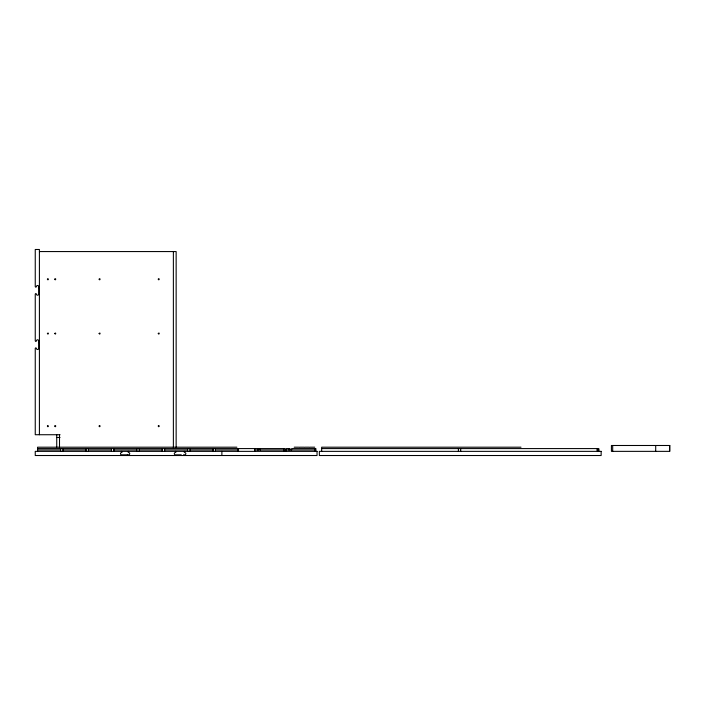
<?xml version="1.0" encoding="UTF-8"?>
<svg xmlns="http://www.w3.org/2000/svg" width="705" height="705" viewBox="0 0 705 705"><rect width="100%" height="100%" fill="white"/><g stroke="black" fill="none" stroke-linecap="round" stroke-linejoin="round"><path stroke-width="1.06" d="M128.566 451.359L127.984 451.931L128.566 452.513A1.154 1.154 0 0 1 129.72 453.667A1.154 1.154 0 0 1 128.566 454.822L121.639 454.822A1.154 1.154 0 0 1 120.484 453.667A1.154 1.154 0 0 1 121.639 452.513L122.212 451.931L121.639 451.359M184.692 451.359L184.111 451.931L184.692 452.513A1.154 1.154 0 0 1 185.847 453.667A1.154 1.154 0 0 1 184.692 454.822L183.538 454.822L183.538 455.518M39.41 251.562L176.144 251.562L176.144 447.543M39.41 287.825L38.713 287.825L38.713 286.671A1.154 1.154 0 0 0 37.559 285.516A1.154 1.154 0 0 0 36.404 286.671L35.832 287.252L35.25 286.671L35.25 249.482L39.41 249.482L39.41 434.729M39.41 288.292L38.713 288.292L38.713 294.064A1.154 1.154 0 0 1 37.559 295.219A1.154 1.154 0 0 1 36.404 294.064L35.832 293.483L35.25 294.064L35.25 340.947L35.832 341.528L36.404 340.947A1.154 1.154 0 0 1 37.559 339.792A1.154 1.154 0 0 1 38.713 340.947L38.713 342.11L39.41 342.11M39.41 342.568L38.713 342.568L38.713 348.34A1.154 1.154 0 0 1 37.559 349.495A1.154 1.154 0 0 1 36.404 348.34L35.832 347.768L35.25 348.34L35.25 434.729L60.057 434.729M56.735 437.497L60.031 437.497M236.889 447.199L37.559 447.199L37.559 451.359M294.179 447.199L298.797 447.199M299.484 447.199L304.111 447.199M304.798 447.199L309.416 447.199M310.112 447.199L314.73 447.199M520.995 447.199L321.665 447.199L321.665 451.359M37.559 448.583L284.705 448.583L284.705 451.359M321.665 448.583L598.836 448.583L598.836 451.359M37.559 449.975L60.656 449.975M62.965 449.975L86.063 449.975M88.372 449.975L111.469 449.975M113.778 449.975L136.876 449.975M139.193 449.975L162.291 449.975M164.6 449.975L187.697 449.975M190.006 449.975L213.104 449.975M215.413 449.975L238.51 449.975M254.681 449.975L283.551 449.975M285.86 449.975L314.73 449.975M596.633 449.975L598.836 449.975M175.457 451.359L176.03 451.931L175.457 452.513A1.154 1.154 0 0 0 174.302 453.667A1.154 1.154 0 0 0 175.457 454.822L181.229 454.822L181.229 455.518M669.635 445.489L669.635 451.359M655.703 445.489L655.703 451.359M612.689 445.489L612.689 451.359M597.452 448.583L597.452 451.359M460.709 448.583L460.709 451.359M458.4 448.583L458.4 451.359M315.884 451.359L315.884 448.583L291.632 448.583L291.632 449.975M314.73 448.583L314.73 451.359M290.019 449.975L290.019 448.583L285.86 448.591L285.86 451.359M288.865 448.583L288.865 449.975M283.551 448.583L283.551 451.359M260.453 448.583L260.453 449.975M258.832 448.583L258.832 449.975M257.677 448.591L257.677 449.975M254.681 448.591L254.681 451.359M238.51 448.583L238.51 451.359M238.043 448.583L238.043 451.359M221.881 451.359L221.881 455.518M215.413 448.583L215.413 451.359M213.104 448.583L213.104 451.359M190.006 448.583L190.006 451.359M187.697 448.583L187.697 451.359M173.377 251.562L173.377 447.596M164.6 448.583L164.6 451.359M162.291 448.583L162.291 451.359M139.193 448.583L139.193 451.359M136.876 448.583L136.876 451.359M127.411 454.822L127.411 455.518M113.778 448.583L113.778 451.359M111.469 448.583L111.469 451.359M88.372 448.583L88.372 451.359M86.063 448.583L86.063 451.359M62.965 448.583L62.965 451.359M60.656 448.583L60.656 451.359M59.502 434.729L59.502 447.666M56.735 434.729L56.735 447.04M99.132 279.162C99.943 281.33 100.762 277.523 99.132 279.162M99.132 333.439C99.943 335.606 100.762 331.799 99.132 333.439M99.132 426.058C99.943 428.226 100.762 424.419 99.132 426.058M47.394 279.154C48.169 281.33 49.05 277.541 47.394 279.154M47.394 333.43C48.169 335.606 49.05 331.817 47.394 333.43M47.394 426.049C48.169 428.235 49.05 424.436 47.394 426.049M54.787 279.127C55.492 281.339 56.506 277.576 54.787 279.127M54.787 333.412C55.492 335.615 56.506 331.852 54.787 333.412M54.787 426.031C55.492 428.235 56.506 424.472 54.787 426.031M158.264 279.127C158.942 281.339 160 277.594 158.264 279.127M158.264 333.403C158.942 335.615 160 331.87 158.264 333.403M158.264 426.023C158.942 428.243 160 424.489 158.264 426.023M669.75 445.489L611.42 445.489L611.42 451.359L669.75 451.359L669.75 445.489M317.038 451.359L35.25 451.359L35.25 455.518L317.038 455.518L317.038 451.359M601.145 451.359L319.356 451.359L319.356 455.518L601.145 455.518L601.145 451.359"/></g></svg>
